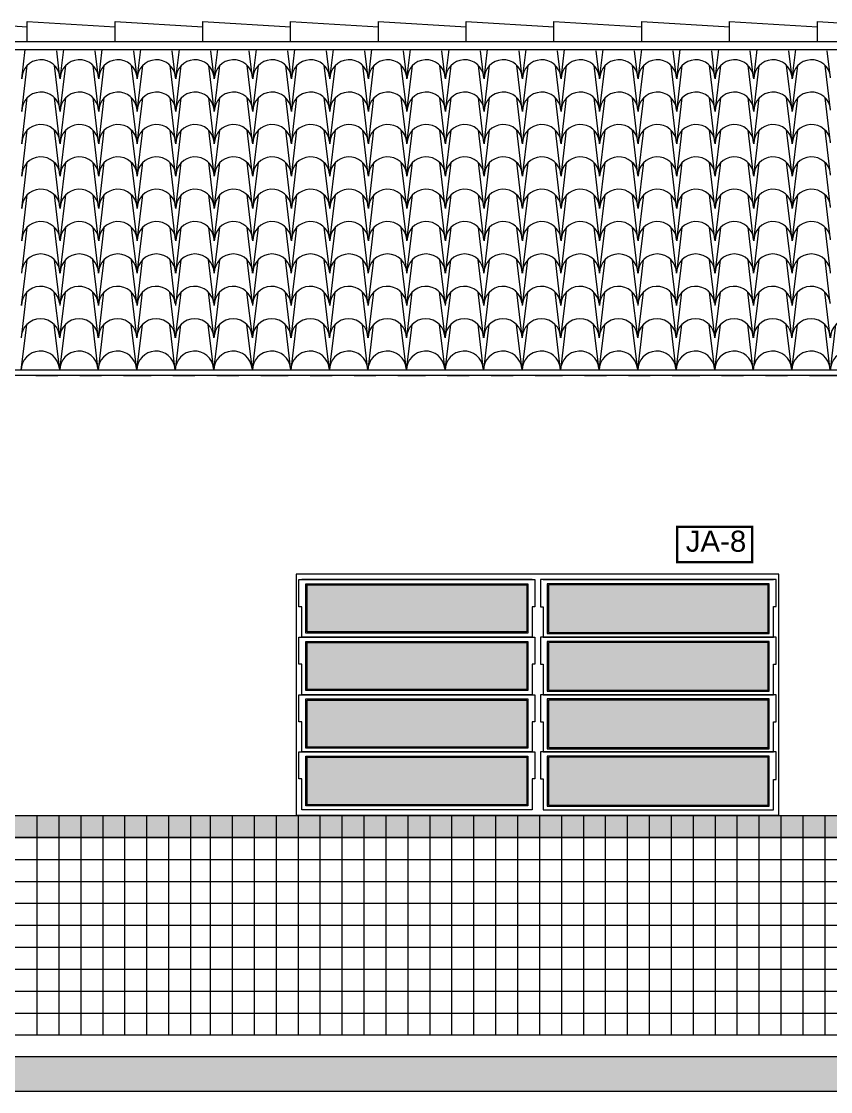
# Model space of a CAD drawing. Extents: x 183 to 373, y 23 to 105.
# Drawn here: x 236.635 to 240.322, y 56.922 to 61.8 of the extents above; entities that cross this region are included whole.
import ezdxf

# ---------------------------------------------------------------- set-up
doc = ezdxf.new("R2010")
doc.units = 0
doc.header["$LTSCALE"] = 0.005
doc.linetypes.add('C5', pattern=[60, 50, -5, 0, -5])
doc.linetypes.add('TRAÇO-2PTOS_P', pattern=[0.625, 0.25, -0.125, 0, -0.125, 0, -0.125])
for name, color, linetype in [('01', 1, 'CONTINUOUS'), ('0_HATCH', 1, 'CONTINUOUS'), ('252', 252, 'CONTINUOUS'), ('A-01', 1, 'CONTINUOUS'), ('A-CHAO_FACHADA', 8, 'CONTINUOUS'), ('A-COTAS', 1, 'CONTINUOUS'), ('A-HACH', 1, 'CONTINUOUS'), ('ARQ-EXO-1_100', 251, 'C5'), ('ARQ-SMB-1_100', 1, 'CONTINUOUS'), ('ARQ-TXT-1_075', 2, 'CONTINUOUS'), ('BL-AR-TELHA 2', 2, 'CONTINUOUS'), ('TELHA', 3, 'CONTINUOUS')]:
    doc.layers.add(name, color=color, linetype=linetype)
doc.styles.add('ESC-50-A20', font='arial.ttf', dxfattribs={"height": 0.1})

msp = doc.modelspace()

# ---------------------------------------------------------------- hatches: boundary and pattern name
at = {"layer": '0_HATCH'}
msp.add_hatch(color=160, dxfattribs=at).paths.add_polyline_path([(265.7723, 58.0804), (208.5873, 58.0804), (208.5873, 58.1804), (265.7723, 58.1804)])
at = {"layer": 'A-COTAS'}
h = msp.add_hatch(color=256, dxfattribs=at)
h.set_gradient(color1=(91, 91, 91), one_color=1, tint=1, name='INVHEMISPHERICAL')
h.paths.add_polyline_path([(237.9367, 59.2318), (237.9367, 59.0173), (238.9379, 59.0173), (238.9379, 59.2318)])
h.paths.add_polyline_path([(237.9367, 58.9693), (237.9367, 58.7548), (238.9379, 58.7548), (238.9379, 58.9693)])
h.paths.add_polyline_path([(237.9367, 58.7068), (237.9367, 58.4923), (238.9379, 58.4923), (238.9379, 58.7068)])
h.paths.add_polyline_path([(237.9367, 58.4468), (237.9367, 58.2298), (238.9379, 58.2298), (238.9379, 58.4468)])
h.paths.add_polyline_path([(240.0379, 59.015), (240.0379, 59.2318), (239.0367, 59.2318), (239.0367, 59.015)])
h.paths.add_polyline_path([(240.0379, 58.7525), (240.0379, 58.9693), (239.0367, 58.9693), (239.0367, 58.7525)])
h.paths.add_polyline_path([(240.0379, 58.49), (240.0379, 58.7068), (239.0367, 58.7068), (239.0367, 58.49)])
h.paths.add_polyline_path([(239.0367, 58.4468), (239.0367, 58.2275), (240.0379, 58.2275), (240.0379, 58.4468)])
at = {"layer": 'A-HACH'}
msp.add_hatch(color=254, dxfattribs=at).paths.add_polyline_path([(206.7463, 57.0804), (206.7463, 56.9223), (267.1707, 56.9223), (267.1707, 57.0804)])

# ---------------------------------------------------------------- linework, layer by layer
at = {"layer": '01', "color": 251}
msp.add_line((208.5873, 58.0804, -6.6453), (265.7723, 58.0804, -6.6453), dxfattribs=at)
at = {"layer": '252'}
for p, q in [((236.7073, 57.1804, 9.9679), (236.7073, 58.1804, 9.9679)), ((236.8073, 57.1804, 9.9679), (236.8073, 58.1804, 9.9679)), ((236.9073, 57.1804, 9.9679), (236.9073, 58.1804, 9.9679)), ((237.0073, 57.1804, 9.9679), (237.0073, 58.1804, 9.9679)), ((237.0073, 57.1804, 9.9679), (237.0073, 58.1804, 9.9679)), ((237.1073, 57.1804, 9.9679), (237.1073, 58.1804, 9.9679)), ((237.2073, 57.1804, 9.9679), (237.2073, 58.1804, 9.9679)), ((237.3073, 57.1804, 9.9679), (237.3073, 58.1804, 9.9679)), ((237.3073, 57.1804, 9.9679), (237.3073, 58.1804, 9.9679)), ((237.4073, 57.1804, 9.9679), (237.4073, 58.1804, 9.9679)), ((237.4973, 57.1804, 13.2905), (237.4973, 58.1804, 13.2905)), ((237.5973, 57.1804, 13.2905), (237.5973, 58.1804, 13.2905)), ((237.6973, 57.1804, 13.2905), (237.6973, 58.1804, 13.2905)), ((237.7973, 57.1804, 13.2905), (237.7973, 58.1804, 13.2905)), ((237.8973, 57.1804, 13.2905), (237.8973, 58.1804, 13.2905)), ((237.9973, 57.1804, 13.2905), (237.9973, 58.1804, 13.2905)), ((238.0973, 57.1804, 13.2905), (238.0973, 58.1804, 13.2905)), ((238.1973, 57.1804, 13.2905), (238.1973, 58.1804, 13.2905)), ((238.2973, 57.1804, 13.2905), (238.2973, 58.1804, 13.2905)), ((238.3973, 57.1804, 13.2905), (238.3973, 58.1804, 13.2905)), ((238.4973, 57.1804, 13.2905), (238.4973, 58.1804, 13.2905)), ((238.5973, 57.1804, 13.2905), (238.5973, 58.1804, 13.2905)), ((238.6973, 57.1804, 13.2905), (238.6973, 58.1804, 13.2905)), ((238.7973, 57.1804, 13.2905), (238.7973, 58.1804, 13.2905)), ((238.8973, 57.1804, 13.2905), (238.8973, 58.1804, 13.2905)), ((238.9973, 57.1804, 13.2905), (238.9973, 58.1804, 13.2905)), ((238.9973, 57.1804, 13.2905), (238.9973, 58.1804, 13.2905)), ((239.0973, 57.1804, 13.2905), (239.0973, 58.1804, 13.2905)), ((239.1973, 57.1804, 13.2905), (239.1973, 58.1804, 13.2905)), ((239.2973, 57.1804, 13.2905), (239.2973, 58.1804, 13.2905)), ((239.3973, 57.1804, 13.2905), (239.3973, 58.1804, 13.2905)), ((239.4973, 57.1804, 13.2905), (239.4973, 58.1804, 13.2905)), ((239.5973, 57.1804, 13.2905), (239.5973, 58.1804, 13.2905)), ((239.6973, 57.1804, 13.2905), (239.6973, 58.1804, 13.2905)), ((239.7973, 57.1804, 13.2905), (239.7973, 58.1804, 13.2905)), ((239.8973, 57.1804, 13.2905), (239.8973, 58.1804, 13.2905)), ((239.9973, 57.1804, 13.2905), (239.9973, 58.1804, 13.2905)), ((240.0973, 57.1804, 13.2905), (240.0973, 58.1804, 13.2905)), ((240.0973, 57.1804, 13.2905), (240.0973, 58.1804, 13.2905)), ((240.1973, 57.1804, 13.2905), (240.1973, 58.1804, 13.2905)), ((240.2973, 57.1804, 13.2905), (240.2973, 58.1804, 13.2905)), ((208.5873, 57.9804, 3.3226), (265.7723, 57.9804, -3.3226)), ((208.5873, 57.8804, 3.3226), (265.7723, 57.8804, -3.3226)), ((208.5873, 57.7804, 3.3226), (265.7723, 57.7804, -3.3226)), ((208.5873, 57.6804, 3.3226), (265.7723, 57.6804, -3.3226)), ((208.5873, 57.5804, 3.3226), (265.7723, 57.5804, -3.3226)), ((208.5873, 57.4804, 3.3226), (265.7723, 57.4804, -3.3226)), ((208.5873, 57.3804, 3.3226), (265.7723, 57.3804, -3.3226)), ((208.5873, 57.2804, 3.3226), (265.7723, 57.2804, -3.3226))]:
    msp.add_line(p, q, dxfattribs=at)
at = {"layer": '252', "linetype": 'Continuous', "elevation": 3.3226}
msp.add_lwpolyline([(265.7723, 58.0804), (208.5873, 58.0804), (208.5873, 58.1804), (265.7723, 58.1804)], close=True, dxfattribs=at)
at = {"layer": 'A-01', "color": 3}
for p, q in [((236.2622, 61.7999), (236.6622, 61.7753)), ((236.6622, 61.7999), (237.0622, 61.7753)), ((236.6622, 61.7078), (236.6622, 61.7999)), ((237.0622, 61.7078), (237.0622, 61.7999)), ((237.0622, 61.7999), (237.4622, 61.7753)), ((237.4622, 61.7078), (237.4622, 61.7999)), ((237.4622, 61.7999), (237.8622, 61.7753)), ((237.8622, 61.7078), (237.8622, 61.7999)), ((237.8622, 61.7999), (238.2621, 61.7753)), ((238.2621, 61.7999), (238.6621, 61.7753)), ((238.2621, 61.7078), (238.2621, 61.7999)), ((238.6621, 61.7078), (238.6621, 61.7999)), ((238.6621, 61.7999), (239.0621, 61.7753)), ((239.0621, 61.7078), (239.0621, 61.7999)), ((239.0621, 61.7999), (239.4621, 61.7753)), ((239.4621, 61.7078), (239.4621, 61.7999)), ((239.4621, 61.7999), (239.8621, 61.7753)), ((239.8621, 61.7999), (240.2621, 61.7753)), ((239.8621, 61.7078), (239.8621, 61.7999)), ((240.2621, 61.7078), (240.2621, 61.7999)), ((240.2621, 61.7999), (240.6621, 61.7753)), ((212.5123, 61.7078), (261.8473, 61.7078)), ((212.5123, 61.6717), (261.8473, 61.6717))]:
    msp.add_line(p, q, dxfattribs=at)
at = {"layer": 'A-01', "color": 5}
msp.add_line((207.9873, 57.1804), (266.3723, 57.1804), dxfattribs=at)
at = {"layer": 'A-01', "color": 8}
msp.add_line((267.1707, 56.9223), (206.7463, 56.9223), dxfattribs=at)
at = {"layer": 'A-CHAO_FACHADA', "color": 6}
msp.add_line((267.1707, 57.0804), (206.7463, 57.0804), dxfattribs=at)
at = {"layer": 'A-COTAS'}
for p, q in [((240.0873, 59.2812), (237.8873, 59.2812)), ((237.8873, 59.2812), (237.8873, 58.1812)), ((240.0873, 58.1812), (240.0873, 59.2812)), ((237.9, 59.2558), (238.9746, 59.2558)), ((237.9, 59.1323), (237.9, 59.2558)), ((238.9619, 59.2558), (237.9127, 59.2558)), ((237.9317, 59.2368), (238.9429, 59.2368)), ((237.9317, 59.0123), (237.9317, 59.2368)), ((237.9367, 59.2318), (238.9379, 59.2318)), ((237.9367, 59.0173), (237.9367, 59.2318)), ((238.9379, 59.2318), (238.9379, 59.0173)), ((238.9429, 59.2368), (238.9429, 59.0123)), ((238.9746, 59.2558), (238.9746, 59.1323)), ((240.0746, 59.2558), (239, 59.2558)), ((239, 59.2558), (239, 59.1323)), ((239.0127, 59.2558), (240.0619, 59.2558)), ((240.0429, 59.2368), (239.0317, 59.2368)), ((239.0317, 59.2368), (239.0317, 59.01)), ((240.0379, 59.2318), (239.0367, 59.2318)), ((239.0367, 59.2318), (239.0367, 59.015)), ((240.0379, 59.015), (240.0379, 59.2318)), ((240.0429, 59.01), (240.0429, 59.2368)), ((240.0746, 59.1325), (240.0746, 59.2558)), ((237.9127, 59.1323), (237.9, 59.1323)), ((237.9127, 58.9933), (237.9127, 59.1323)), ((238.9746, 59.1323), (238.9619, 59.1323)), ((238.9619, 59.1323), (238.9619, 58.9933)), ((239, 59.1323), (239.0127, 59.1323)), ((239.0127, 59.1323), (239.0127, 58.9933)), ((240.0619, 58.9933), (240.0619, 59.1325)), ((240.0619, 59.1325), (240.0746, 59.1325)), ((237.9, 58.9933), (238.9746, 58.9933)), ((237.9, 58.8698), (237.9, 58.9933)), ((238.9619, 58.9933), (237.9127, 58.9933)), ((238.9619, 58.9933), (237.9127, 58.9933)), ((238.9429, 59.0123), (237.9317, 59.0123)), ((237.9317, 58.9743), (238.9429, 58.9743)), ((237.9317, 58.7498), (237.9317, 58.9743)), ((238.9379, 59.0173), (237.9367, 59.0173)), ((238.9429, 58.9743), (238.9429, 58.7498)), ((238.9746, 58.9933), (238.9746, 58.8698)), ((240.0746, 58.9933), (239, 58.9933)), ((239, 58.9933), (239, 58.8698)), ((239.0127, 58.9933), (240.0619, 58.9933)), ((239.0127, 58.9933), (240.0619, 58.9933)), ((239.0317, 59.01), (240.0429, 59.01)), ((240.0429, 58.9743), (239.0317, 58.9743)), ((239.0317, 58.9743), (239.0317, 58.7475)), ((239.0367, 59.015), (240.0379, 59.015)), ((240.0429, 58.7475), (240.0429, 58.9743)), ((240.0746, 58.87), (240.0746, 58.9933)), ((237.9367, 58.9693), (238.9379, 58.9693)), ((237.9367, 58.7548), (237.9367, 58.9693)), ((238.9379, 58.9693), (238.9379, 58.7548)), ((240.0379, 58.9693), (239.0367, 58.9693)), ((239.0367, 58.9693), (239.0367, 58.7525)), ((240.0379, 58.7525), (240.0379, 58.9693)), ((237.9127, 58.8698), (237.9, 58.8698)), ((237.9127, 58.7308), (237.9127, 58.8698)), ((238.9746, 58.8698), (238.9619, 58.8698)), ((238.9619, 58.8698), (238.9619, 58.7308)), ((239, 58.8698), (239.0127, 58.8698)), ((239.0127, 58.8698), (239.0127, 58.7308)), ((240.0619, 58.7308), (240.0619, 58.87)), ((240.0619, 58.87), (240.0746, 58.87)), ((237.9, 58.7308), (238.9746, 58.7308)), ((237.9, 58.6073), (237.9, 58.7308)), ((238.9619, 58.7308), (237.9127, 58.7308)), ((238.9619, 58.7308), (237.9127, 58.7308)), ((238.9429, 58.7498), (237.9317, 58.7498)), ((238.9379, 58.7548), (237.9367, 58.7548)), ((238.9746, 58.7308), (238.9746, 58.6073)), ((240.0746, 58.7308), (239, 58.7308)), ((239, 58.7308), (239, 58.6073)), ((239.0127, 58.7308), (240.0619, 58.7308)), ((239.0127, 58.7308), (240.0619, 58.7308)), ((239.0317, 58.7475), (240.0429, 58.7475)), ((239.0367, 58.7525), (240.0379, 58.7525)), ((240.0746, 58.6075), (240.0746, 58.7308)), ((237.9317, 58.7118), (238.9429, 58.7118)), ((237.9317, 58.4873), (237.9317, 58.7118)), ((237.9367, 58.7068), (238.9379, 58.7068)), ((237.9367, 58.4923), (237.9367, 58.7068)), ((238.9379, 58.7068), (238.9379, 58.4923)), ((238.9429, 58.7118), (238.9429, 58.4873)), ((240.0429, 58.7118), (239.0317, 58.7118)), ((239.0317, 58.7118), (239.0317, 58.485)), ((240.0379, 58.7068), (239.0367, 58.7068)), ((239.0367, 58.7068), (239.0367, 58.49)), ((240.0379, 58.49), (240.0379, 58.7068)), ((240.0429, 58.485), (240.0429, 58.7118)), ((237.9127, 58.6073), (237.9, 58.6073)), ((237.9127, 58.4708), (237.9127, 58.6073)), ((238.9746, 58.6073), (238.9619, 58.6073)), ((238.9619, 58.6073), (238.9619, 58.4708)), ((239, 58.6073), (239.0127, 58.6073)), ((239.0127, 58.6073), (239.0127, 58.4708)), ((240.0619, 58.4708), (240.0619, 58.6075)), ((240.0619, 58.6075), (240.0746, 58.6075)), ((238.9429, 58.4873), (237.9317, 58.4873)), ((238.9379, 58.4923), (237.9367, 58.4923)), ((239.0317, 58.485), (240.0429, 58.485)), ((239.0367, 58.49), (240.0379, 58.49)), ((237.9, 58.4708), (238.9746, 58.4708)), ((237.9, 58.3473), (237.9, 58.4708)), ((238.9619, 58.4708), (237.9127, 58.4708)), ((238.9619, 58.4708), (237.9127, 58.4708)), ((237.9317, 58.4518), (238.9429, 58.4518)), ((237.9317, 58.2248), (237.9317, 58.4518)), ((237.9367, 58.4468), (238.9379, 58.4468)), ((237.9367, 58.2298), (237.9367, 58.4468)), ((238.9379, 58.4468), (238.9379, 58.2298)), ((238.9429, 58.4518), (238.9429, 58.2248)), ((238.9746, 58.4708), (238.9746, 58.3473)), ((240.0746, 58.4708), (239, 58.4708)), ((239, 58.4708), (239, 58.3473)), ((239.0127, 58.4708), (240.0619, 58.4708)), ((239.0127, 58.4708), (240.0619, 58.4708)), ((240.0429, 58.4518), (239.0317, 58.4518)), ((239.0317, 58.4518), (239.0317, 58.2225)), ((240.0379, 58.4468), (239.0367, 58.4468)), ((239.0367, 58.4468), (239.0367, 58.2275)), ((240.0379, 58.2275), (240.0379, 58.4468)), ((240.0429, 58.2225), (240.0429, 58.4518)), ((240.0746, 58.345), (240.0746, 58.4708)), ((237.9127, 58.3473), (237.9, 58.3473)), ((237.9127, 58.2058), (237.9127, 58.3473)), ((238.9746, 58.3473), (238.9619, 58.3473)), ((238.9619, 58.3473), (238.9619, 58.2058)), ((239, 58.3473), (239.0127, 58.3473)), ((239.0127, 58.3473), (239.0127, 58.2058)), ((240.0619, 58.2058), (240.0619, 58.345)), ((240.0619, 58.345), (240.0746, 58.345)), ((238.9619, 58.2058), (237.9127, 58.2058)), ((238.9429, 58.2248), (237.9317, 58.2248)), ((238.9379, 58.2298), (237.9367, 58.2298)), ((239.0127, 58.2058), (240.0619, 58.2058)), ((239.0317, 58.2225), (240.0429, 58.2225)), ((239.0367, 58.2275), (240.0379, 58.2275)), ((240.0873, 58.1812), (237.8873, 58.1812))]:
    msp.add_line(p, q, dxfattribs=at)
at = {"layer": 'ARQ-EXO-1_100', "color": 252, "linetype": 'TRAÇO-2PTOS_P', "ltscale": 100}
for p, q in [((205.8509, 60.1854), (267.1957, 60.1854)), ((205.8509, 57.1804), (267.1957, 57.1804))]:
    msp.add_line(p, q, dxfattribs=at)
at = {"layer": 'ARQ-SMB-1_100', "color": 252, "ltscale": 10, "const_width": 0.0107}
msp.add_lwpolyline([(239.6236, 59.3357), (239.9646, 59.3357), (239.9646, 59.4957), (239.6236, 59.4957)], close=True, dxfattribs=at)
at = {"layer": 'BL-AR-TELHA 2'}
for p, q in [((236.6366, 61.5376), (236.6527, 61.6717)), ((236.811, 61.5423), (236.7961, 61.6661)), ((236.8121, 61.5376), (236.8283, 61.6717)), ((236.9866, 61.5423), (236.9717, 61.6661)), ((236.9877, 61.5376), (237.0038, 61.6717)), ((237.1621, 61.5423), (237.1472, 61.6661)), ((237.1633, 61.5376), (237.1794, 61.6717)), ((237.3377, 61.5423), (237.3228, 61.6661)), ((237.3388, 61.5376), (237.355, 61.6717)), ((237.5133, 61.5423), (237.4984, 61.6661)), ((237.5144, 61.5376), (237.5306, 61.6717)), ((237.6888, 61.5423), (237.6739, 61.6661)), ((237.69, 61.5376), (237.7061, 61.6717)), ((237.8644, 61.5423), (237.8495, 61.6661)), ((237.8655, 61.5376), (237.8817, 61.6717)), ((238.04, 61.5423), (238.0251, 61.6661)), ((238.0411, 61.5376), (238.0573, 61.6717)), ((238.2155, 61.5423), (238.2006, 61.6661)), ((238.2167, 61.5376), (238.2328, 61.6717)), ((238.3911, 61.5423), (238.3762, 61.6661)), ((238.3923, 61.5376), (238.4084, 61.6717)), ((238.5667, 61.5423), (238.5518, 61.6661)), ((238.5678, 61.5376), (238.584, 61.6717)), ((238.7423, 61.5423), (238.7274, 61.6661)), ((238.7434, 61.5376), (238.7595, 61.6717)), ((238.9178, 61.5423), (238.9029, 61.6661)), ((238.919, 61.5376), (238.9351, 61.6717)), ((239.0934, 61.5423), (239.0785, 61.6661)), ((239.0945, 61.5376), (239.1107, 61.6717)), ((239.269, 61.5423), (239.2541, 61.6661)), ((239.2701, 61.5376), (239.2863, 61.6717)), ((239.4445, 61.5423), (239.4296, 61.6661)), ((239.4457, 61.5376), (239.4618, 61.6717)), ((239.6201, 61.5423), (239.6052, 61.6661)), ((239.6212, 61.5376), (239.6374, 61.6717)), ((239.7957, 61.5423), (239.7808, 61.6661)), ((239.7968, 61.5376), (239.813, 61.6717)), ((239.9712, 61.5423), (239.9563, 61.6661)), ((239.9724, 61.5376), (239.9885, 61.6717)), ((240.1468, 61.5423), (240.1319, 61.6661)), ((240.148, 61.5376), (240.1641, 61.6717)), ((240.3224, 61.5423), (240.3075, 61.6661)), ((236.6366, 61.39), (236.6617, 61.599)), ((236.811, 61.3948), (236.7864, 61.599)), ((236.8121, 61.39), (236.8373, 61.599)), ((236.9866, 61.3948), (236.962, 61.599)), ((236.9877, 61.39), (237.0128, 61.599)), ((237.1621, 61.3948), (237.1375, 61.599)), ((237.1633, 61.39), (237.1884, 61.599)), ((237.3377, 61.3948), (237.3131, 61.599)), ((237.3388, 61.39), (237.364, 61.599)), ((237.5133, 61.3948), (237.4887, 61.599)), ((237.5144, 61.39), (237.5396, 61.599)), ((237.6888, 61.3948), (237.6643, 61.599)), ((237.69, 61.39), (237.7151, 61.599)), ((237.8644, 61.3948), (237.8398, 61.599)), ((237.8655, 61.39), (237.8907, 61.599)), ((238.04, 61.3948), (238.0154, 61.599)), ((238.0411, 61.39), (238.0663, 61.599)), ((238.2155, 61.3948), (238.191, 61.599)), ((238.2167, 61.39), (238.2418, 61.599)), ((238.3911, 61.3948), (238.3665, 61.599)), ((238.3923, 61.39), (238.4174, 61.599)), ((238.5667, 61.3948), (238.5421, 61.599)), ((238.5678, 61.39), (238.593, 61.599)), ((238.7423, 61.3948), (238.7177, 61.599)), ((238.7434, 61.39), (238.7685, 61.599)), ((238.9178, 61.3948), (238.8932, 61.599)), ((238.919, 61.39), (238.9441, 61.599)), ((239.0934, 61.3948), (239.0688, 61.599)), ((239.0945, 61.39), (239.1197, 61.599)), ((239.269, 61.3948), (239.2444, 61.599)), ((239.2701, 61.39), (239.2953, 61.599)), ((239.4445, 61.3948), (239.42, 61.599)), ((239.4457, 61.39), (239.4708, 61.599)), ((239.6201, 61.3948), (239.5955, 61.599)), ((239.6212, 61.39), (239.6464, 61.599)), ((239.7957, 61.3948), (239.7711, 61.599)), ((239.7968, 61.39), (239.822, 61.599)), ((239.9712, 61.3948), (239.9467, 61.599)), ((239.9724, 61.39), (239.9975, 61.599)), ((240.1468, 61.3948), (240.1222, 61.599)), ((240.148, 61.39), (240.1731, 61.599)), ((240.3224, 61.3948), (240.2978, 61.599)), ((236.6366, 61.2425), (236.6617, 61.4514)), ((236.811, 61.2472), (236.7864, 61.4514)), ((236.8121, 61.2425), (236.8373, 61.4514)), ((236.9866, 61.2472), (236.962, 61.4514)), ((236.9877, 61.2425), (237.0128, 61.4514)), ((237.1621, 61.2472), (237.1375, 61.4514)), ((237.1633, 61.2425), (237.1884, 61.4514)), ((237.3377, 61.2472), (237.3131, 61.4514)), ((237.3388, 61.2425), (237.364, 61.4514)), ((237.5133, 61.2472), (237.4887, 61.4514)), ((237.5144, 61.2425), (237.5396, 61.4514)), ((237.6888, 61.2472), (237.6643, 61.4514)), ((237.69, 61.2425), (237.7151, 61.4514)), ((237.8644, 61.2472), (237.8398, 61.4514)), ((237.8655, 61.2425), (237.8907, 61.4514)), ((238.04, 61.2472), (238.0154, 61.4514)), ((238.0411, 61.2425), (238.0663, 61.4514)), ((238.2155, 61.2472), (238.191, 61.4514)), ((238.2167, 61.2425), (238.2418, 61.4514)), ((238.3911, 61.2472), (238.3665, 61.4514)), ((238.3923, 61.2425), (238.4174, 61.4514)), ((238.5667, 61.2472), (238.5421, 61.4514)), ((238.5678, 61.2425), (238.593, 61.4514)), ((238.7423, 61.2472), (238.7177, 61.4514)), ((238.7434, 61.2425), (238.7685, 61.4514)), ((238.9178, 61.2472), (238.8932, 61.4514)), ((238.919, 61.2425), (238.9441, 61.4514)), ((239.0934, 61.2472), (239.0688, 61.4514)), ((239.0945, 61.2425), (239.1197, 61.4514)), ((239.269, 61.2472), (239.2444, 61.4514)), ((239.2701, 61.2425), (239.2953, 61.4514)), ((239.4445, 61.2472), (239.42, 61.4514)), ((239.4457, 61.2425), (239.4708, 61.4514)), ((239.6201, 61.2472), (239.5955, 61.4514)), ((239.6212, 61.2425), (239.6464, 61.4514)), ((239.7957, 61.2472), (239.7711, 61.4514)), ((239.7968, 61.2425), (239.822, 61.4514)), ((239.9712, 61.2472), (239.9467, 61.4514)), ((239.9724, 61.2425), (239.9975, 61.4514)), ((240.1468, 61.2472), (240.1222, 61.4514)), ((240.148, 61.2425), (240.1731, 61.4514)), ((240.3224, 61.2472), (240.2978, 61.4514)), ((236.6366, 61.0949), (236.6617, 61.3039)), ((236.811, 61.0997), (236.7864, 61.3039)), ((236.8121, 61.0949), (236.8373, 61.3039)), ((236.9866, 61.0997), (236.962, 61.3039)), ((236.9877, 61.0949), (237.0128, 61.3039)), ((237.1621, 61.0997), (237.1375, 61.3039)), ((237.1633, 61.0949), (237.1884, 61.3039)), ((237.3377, 61.0997), (237.3131, 61.3039)), ((237.3388, 61.0949), (237.364, 61.3039)), ((237.5133, 61.0997), (237.4887, 61.3039)), ((237.5144, 61.0949), (237.5396, 61.3039)), ((237.6888, 61.0997), (237.6643, 61.3039)), ((237.69, 61.0949), (237.7151, 61.3039)), ((237.8644, 61.0997), (237.8398, 61.3039)), ((237.8655, 61.0949), (237.8907, 61.3039)), ((238.04, 61.0997), (238.0154, 61.3039)), ((238.0411, 61.0949), (238.0663, 61.3039)), ((238.2155, 61.0997), (238.191, 61.3039)), ((238.2167, 61.0949), (238.2418, 61.3039)), ((238.3911, 61.0997), (238.3665, 61.3039)), ((238.3923, 61.0949), (238.4174, 61.3039)), ((238.5667, 61.0997), (238.5421, 61.3039)), ((238.5678, 61.0949), (238.593, 61.3039)), ((238.7423, 61.0997), (238.7177, 61.3039)), ((238.7434, 61.0949), (238.7685, 61.3039)), ((238.9178, 61.0997), (238.8932, 61.3039)), ((238.919, 61.0949), (238.9441, 61.3039)), ((239.0934, 61.0997), (239.0688, 61.3039)), ((239.0945, 61.0949), (239.1197, 61.3039)), ((239.269, 61.0997), (239.2444, 61.3039)), ((239.2701, 61.0949), (239.2953, 61.3039)), ((239.4445, 61.0997), (239.42, 61.3039)), ((239.4457, 61.0949), (239.4708, 61.3039)), ((239.6201, 61.0997), (239.5955, 61.3039)), ((239.6212, 61.0949), (239.6464, 61.3039)), ((239.7957, 61.0997), (239.7711, 61.3039)), ((239.7968, 61.0949), (239.822, 61.3039)), ((239.9712, 61.0997), (239.9467, 61.3039)), ((239.9724, 61.0949), (239.9975, 61.3039)), ((240.1468, 61.0997), (240.1222, 61.3039)), ((240.148, 61.0949), (240.1731, 61.3039)), ((240.3224, 61.0997), (240.2978, 61.3039)), ((236.6366, 60.9474), (236.6617, 61.1563)), ((236.811, 60.9521), (236.7864, 61.1563)), ((236.8121, 60.9474), (236.8373, 61.1563)), ((236.9866, 60.9521), (236.962, 61.1563)), ((236.9877, 60.9474), (237.0128, 61.1563)), ((237.1621, 60.9521), (237.1375, 61.1563)), ((237.1633, 60.9474), (237.1884, 61.1563)), ((237.3377, 60.9521), (237.3131, 61.1563)), ((237.3388, 60.9474), (237.364, 61.1563)), ((237.5133, 60.9521), (237.4887, 61.1563)), ((237.5144, 60.9474), (237.5396, 61.1563)), ((237.6888, 60.9521), (237.6643, 61.1563)), ((237.69, 60.9474), (237.7151, 61.1563)), ((237.8644, 60.9521), (237.8398, 61.1563)), ((237.8655, 60.9474), (237.8907, 61.1563)), ((238.04, 60.9521), (238.0154, 61.1563)), ((238.0411, 60.9474), (238.0663, 61.1563)), ((238.2155, 60.9521), (238.191, 61.1563)), ((238.2167, 60.9474), (238.2418, 61.1563)), ((238.3911, 60.9521), (238.3665, 61.1563)), ((238.3923, 60.9474), (238.4174, 61.1563)), ((238.5667, 60.9521), (238.5421, 61.1563)), ((238.5678, 60.9474), (238.593, 61.1563)), ((238.7423, 60.9521), (238.7177, 61.1563)), ((238.7434, 60.9474), (238.7685, 61.1563)), ((238.9178, 60.9521), (238.8932, 61.1563)), ((238.919, 60.9474), (238.9441, 61.1563)), ((239.0934, 60.9521), (239.0688, 61.1563)), ((239.0945, 60.9474), (239.1197, 61.1563)), ((239.269, 60.9521), (239.2444, 61.1563)), ((239.2701, 60.9474), (239.2953, 61.1563)), ((239.4445, 60.9521), (239.42, 61.1563)), ((239.4457, 60.9474), (239.4708, 61.1563)), ((239.6201, 60.9521), (239.5955, 61.1563)), ((239.6212, 60.9474), (239.6464, 61.1563)), ((239.7957, 60.9521), (239.7711, 61.1563)), ((239.7968, 60.9474), (239.822, 61.1563)), ((239.9712, 60.9521), (239.9467, 61.1563)), ((239.9724, 60.9474), (239.9975, 61.1563)), ((240.1468, 60.9521), (240.1222, 61.1563)), ((240.148, 60.9474), (240.1731, 61.1563)), ((240.3224, 60.9521), (240.2978, 61.1563)), ((236.6366, 60.7998), (236.6617, 61.0088)), ((236.811, 60.8046), (236.7864, 61.0088)), ((236.8121, 60.7998), (236.8373, 61.0088)), ((236.9866, 60.8046), (236.962, 61.0088)), ((236.9877, 60.7998), (237.0128, 61.0088)), ((237.1621, 60.8046), (237.1375, 61.0088)), ((237.1633, 60.7998), (237.1884, 61.0088)), ((237.3377, 60.8046), (237.3131, 61.0088)), ((237.3388, 60.7998), (237.364, 61.0088)), ((237.5133, 60.8046), (237.4887, 61.0088)), ((237.5144, 60.7998), (237.5396, 61.0088)), ((237.6888, 60.8046), (237.6643, 61.0088)), ((237.69, 60.7998), (237.7151, 61.0088)), ((237.8644, 60.8046), (237.8398, 61.0088)), ((237.8655, 60.7998), (237.8907, 61.0088)), ((238.04, 60.8046), (238.0154, 61.0088)), ((238.0411, 60.7998), (238.0663, 61.0088)), ((238.2155, 60.8046), (238.191, 61.0088)), ((238.2167, 60.7998), (238.2418, 61.0088)), ((238.3911, 60.8046), (238.3665, 61.0088)), ((238.3923, 60.7998), (238.4174, 61.0088)), ((238.5667, 60.8046), (238.5421, 61.0088)), ((238.5678, 60.7998), (238.593, 61.0088)), ((238.7423, 60.8046), (238.7177, 61.0088)), ((238.7434, 60.7998), (238.7685, 61.0088)), ((238.9178, 60.8046), (238.8932, 61.0088)), ((238.919, 60.7998), (238.9441, 61.0088)), ((239.0934, 60.8046), (239.0688, 61.0088)), ((239.0945, 60.7998), (239.1197, 61.0088)), ((239.269, 60.8046), (239.2444, 61.0088)), ((239.2701, 60.7998), (239.2953, 61.0088)), ((239.4445, 60.8046), (239.42, 61.0088)), ((239.4457, 60.7998), (239.4708, 61.0088)), ((239.6201, 60.8046), (239.5955, 61.0088)), ((239.6212, 60.7998), (239.6464, 61.0088)), ((239.7957, 60.8046), (239.7711, 61.0088)), ((239.7968, 60.7998), (239.822, 61.0088)), ((239.9712, 60.8046), (239.9467, 61.0088)), ((239.9724, 60.7998), (239.9975, 61.0088)), ((240.1468, 60.8046), (240.1222, 61.0088)), ((240.148, 60.7998), (240.1731, 61.0088)), ((240.3224, 60.8046), (240.2978, 61.0088)), ((236.6366, 60.6523), (236.6617, 60.8612)), ((236.811, 60.657), (236.7864, 60.8612)), ((236.8121, 60.6523), (236.8373, 60.8612)), ((236.9866, 60.657), (236.962, 60.8612)), ((236.9877, 60.6523), (237.0128, 60.8612)), ((237.1621, 60.657), (237.1375, 60.8612)), ((237.1633, 60.6523), (237.1884, 60.8612)), ((237.3377, 60.657), (237.3131, 60.8612)), ((237.3388, 60.6523), (237.364, 60.8612)), ((237.5133, 60.657), (237.4887, 60.8612)), ((237.5144, 60.6523), (237.5396, 60.8612)), ((237.6888, 60.657), (237.6643, 60.8612)), ((237.69, 60.6523), (237.7151, 60.8612)), ((237.8644, 60.657), (237.8398, 60.8612)), ((237.8655, 60.6523), (237.8907, 60.8612)), ((238.04, 60.657), (238.0154, 60.8612)), ((238.0411, 60.6523), (238.0663, 60.8612)), ((238.2155, 60.657), (238.191, 60.8612)), ((238.2167, 60.6523), (238.2418, 60.8612)), ((238.3911, 60.657), (238.3665, 60.8612)), ((238.3923, 60.6523), (238.4174, 60.8612)), ((238.5667, 60.657), (238.5421, 60.8612)), ((238.5678, 60.6523), (238.593, 60.8612)), ((238.7423, 60.657), (238.7177, 60.8612)), ((238.7434, 60.6523), (238.7685, 60.8612)), ((238.9178, 60.657), (238.8932, 60.8612)), ((238.919, 60.6523), (238.9441, 60.8612)), ((239.0934, 60.657), (239.0688, 60.8612)), ((239.0945, 60.6523), (239.1197, 60.8612)), ((239.269, 60.657), (239.2444, 60.8612)), ((239.2701, 60.6523), (239.2953, 60.8612)), ((239.4445, 60.657), (239.42, 60.8612)), ((239.4457, 60.6523), (239.4708, 60.8612)), ((239.6201, 60.657), (239.5955, 60.8612)), ((239.6212, 60.6523), (239.6464, 60.8612)), ((239.7957, 60.657), (239.7711, 60.8612)), ((239.7968, 60.6523), (239.822, 60.8612)), ((239.9712, 60.657), (239.9467, 60.8612)), ((239.9724, 60.6523), (239.9975, 60.8612)), ((240.1468, 60.657), (240.1222, 60.8612)), ((240.148, 60.6523), (240.1731, 60.8612)), ((240.3224, 60.657), (240.2978, 60.8612)), ((236.636, 60.5047), (236.6611, 60.7137)), ((236.8098, 60.5142), (236.7858, 60.7137)), ((236.8116, 60.5047), (236.8367, 60.7137)), ((236.9854, 60.5142), (236.9614, 60.7137)), ((236.9871, 60.5047), (237.0123, 60.7137)), ((237.161, 60.5142), (237.137, 60.7137)), ((237.1627, 60.5047), (237.1878, 60.7137)), ((237.3366, 60.5142), (237.3125, 60.7137)), ((237.3383, 60.5047), (237.3634, 60.7137)), ((237.5121, 60.5142), (237.4881, 60.7137)), ((237.5138, 60.5047), (237.539, 60.7137)), ((237.6877, 60.5142), (237.6637, 60.7137)), ((237.6894, 60.5047), (237.7146, 60.7137)), ((237.8633, 60.5142), (237.8393, 60.7137)), ((237.865, 60.5047), (237.8901, 60.7137)), ((238.0388, 60.5142), (238.0148, 60.7137)), ((238.0405, 60.5047), (238.0657, 60.7137)), ((238.2144, 60.5142), (238.1904, 60.7137)), ((238.2161, 60.5047), (238.2413, 60.7137)), ((238.39, 60.5142), (238.366, 60.7137)), ((238.3917, 60.5047), (238.4168, 60.7137)), ((238.5655, 60.5142), (238.5415, 60.7137)), ((238.5673, 60.5047), (238.5924, 60.7137)), ((238.7411, 60.5142), (238.7171, 60.7137)), ((238.7428, 60.5047), (238.768, 60.7137)), ((238.9167, 60.5142), (238.8927, 60.7137)), ((238.9184, 60.5047), (238.9435, 60.7137)), ((239.0923, 60.5142), (239.0682, 60.7137)), ((239.094, 60.5047), (239.1191, 60.7137)), ((239.2678, 60.5142), (239.2438, 60.7137)), ((239.2695, 60.5047), (239.2947, 60.7137)), ((239.4434, 60.5142), (239.4194, 60.7137)), ((239.4451, 60.5047), (239.4703, 60.7137)), ((239.619, 60.5142), (239.595, 60.7137)), ((239.6207, 60.5047), (239.6458, 60.7137)), ((239.7945, 60.5142), (239.7705, 60.7137)), ((239.7962, 60.5047), (239.8214, 60.7137)), ((239.9701, 60.5142), (239.9461, 60.7137)), ((239.9718, 60.5047), (239.997, 60.7137)), ((240.1457, 60.5142), (240.1217, 60.7137)), ((240.1474, 60.5047), (240.1725, 60.7137)), ((240.3212, 60.5142), (240.2972, 60.7137)), ((236.6354, 60.3572), (236.6606, 60.5661)), ((236.8098, 60.3619), (236.7853, 60.5661)), ((236.811, 60.3572), (236.8361, 60.5661)), ((236.9854, 60.3619), (236.9608, 60.5661)), ((236.9866, 60.3572), (237.0117, 60.5661)), ((237.161, 60.3619), (237.1364, 60.5661)), ((237.1621, 60.3572), (237.1873, 60.5661)), ((237.3366, 60.3619), (237.312, 60.5661)), ((237.3377, 60.3572), (237.3628, 60.5661)), ((237.5121, 60.3619), (237.4875, 60.5661)), ((237.5133, 60.3572), (237.5384, 60.5661)), ((237.6877, 60.3619), (237.6631, 60.5661)), ((237.6888, 60.3572), (237.714, 60.5661)), ((237.8633, 60.3619), (237.8387, 60.5661)), ((237.8644, 60.3572), (237.8896, 60.5661)), ((238.0388, 60.3619), (238.0143, 60.5661)), ((238.04, 60.3572), (238.0651, 60.5661)), ((238.2144, 60.3619), (238.1898, 60.5661)), ((238.2155, 60.3572), (238.2407, 60.5661)), ((238.39, 60.3619), (238.3654, 60.5661)), ((238.3911, 60.3572), (238.4163, 60.5661)), ((238.5655, 60.3619), (238.541, 60.5661)), ((238.5667, 60.3572), (238.5918, 60.5661)), ((238.7411, 60.3619), (238.7165, 60.5661)), ((238.7423, 60.3572), (238.7674, 60.5661)), ((238.9167, 60.3619), (238.8921, 60.5661)), ((238.9178, 60.3572), (238.943, 60.5661)), ((239.0923, 60.3619), (239.0677, 60.5661)), ((239.0934, 60.3572), (239.1185, 60.5661)), ((239.2678, 60.3619), (239.2432, 60.5661)), ((239.269, 60.3572), (239.2941, 60.5661)), ((239.4434, 60.3619), (239.4188, 60.5661)), ((239.4445, 60.3572), (239.4697, 60.5661)), ((239.619, 60.3619), (239.5944, 60.5661)), ((239.6201, 60.3572), (239.6453, 60.5661)), ((239.7945, 60.3619), (239.77, 60.5661)), ((239.7957, 60.3572), (239.8208, 60.5661)), ((239.9701, 60.3619), (239.9455, 60.5661)), ((239.9712, 60.3572), (239.9964, 60.5661)), ((240.1457, 60.3619), (240.1211, 60.5661)), ((240.1468, 60.3572), (240.172, 60.5661)), ((240.3212, 60.3619), (240.2967, 60.5661)), ((236.6348, 60.2096), (236.66, 60.4186)), ((236.8098, 60.2096), (236.7847, 60.4186)), ((236.8104, 60.2096), (236.8356, 60.4186)), ((236.9854, 60.2096), (236.9603, 60.4186)), ((236.986, 60.2096), (237.0111, 60.4186)), ((237.161, 60.2096), (237.1358, 60.4186)), ((237.1616, 60.2096), (237.1867, 60.4186)), ((237.3366, 60.2096), (237.3114, 60.4186)), ((237.3371, 60.2096), (237.3623, 60.4186)), ((237.5121, 60.2096), (237.487, 60.4186)), ((237.5127, 60.2096), (237.5378, 60.4186)), ((237.6877, 60.2096), (237.6625, 60.4186)), ((237.6883, 60.2096), (237.7134, 60.4186)), ((237.8633, 60.2096), (237.8381, 60.4186)), ((237.8638, 60.2096), (237.889, 60.4186)), ((238.0388, 60.2096), (238.0137, 60.4186)), ((238.0394, 60.2096), (238.0646, 60.4186)), ((238.2144, 60.2096), (238.1893, 60.4186)), ((238.215, 60.2096), (238.2401, 60.4186)), ((238.39, 60.2096), (238.3648, 60.4186)), ((238.3905, 60.2096), (238.4157, 60.4186)), ((238.5655, 60.2096), (238.5404, 60.4186)), ((238.5661, 60.2096), (238.5913, 60.4186)), ((238.7411, 60.2096), (238.716, 60.4186)), ((238.7417, 60.2096), (238.7668, 60.4186)), ((238.9167, 60.2096), (238.8915, 60.4186)), ((238.9173, 60.2096), (238.9424, 60.4186)), ((239.0923, 60.2096), (239.0671, 60.4186)), ((239.0928, 60.2096), (239.118, 60.4186)), ((239.2678, 60.2096), (239.2427, 60.4186)), ((239.2684, 60.2096), (239.2935, 60.4186)), ((239.4434, 60.2096), (239.4182, 60.4186)), ((239.444, 60.2096), (239.4691, 60.4186)), ((239.619, 60.2096), (239.5938, 60.4186)), ((239.6195, 60.2096), (239.6447, 60.4186)), ((239.7945, 60.2096), (239.7694, 60.4186)), ((239.7951, 60.2096), (239.8203, 60.4186)), ((239.9701, 60.2096), (239.945, 60.4186)), ((239.9707, 60.2096), (239.9958, 60.4186)), ((240.1457, 60.2096), (240.1205, 60.4186)), ((240.1462, 60.2096), (240.1714, 60.4186)), ((240.3212, 60.2096), (240.2961, 60.4186)), ((240.3218, 60.2096), (240.347, 60.4186))]:
    msp.add_line(p, q, dxfattribs=at)
for centre, start in [((236.7241, 61.5376), 6.5419), ((236.8996, 61.5376), 6.5419), ((237.0752, 61.5376), 6.5419), ((237.2508, 61.5376), 6.5419), ((237.4263, 61.5376), 6.5419), ((237.6019, 61.5376), 6.5419), ((237.7775, 61.5376), 6.5419), ((237.953, 61.5376), 6.5419), ((238.1286, 61.5376), 6.5419), ((238.3042, 61.5376), 6.5419), ((238.4798, 61.5376), 6.5419), ((238.6553, 61.5376), 6.5419), ((238.8309, 61.5376), 6.5419), ((239.0065, 61.5376), 6.5419), ((239.182, 61.5376), 6.5419), ((239.3576, 61.5376), 6.5419), ((239.5332, 61.5376), 6.5419), ((239.7087, 61.5376), 6.5419), ((239.8843, 61.5376), 6.5419), ((240.0599, 61.5376), 6.5419), ((240.2355, 61.5376), 6.5419), ((236.7241, 61.39), 6.5419), ((236.8996, 61.39), 6.5419), ((237.0752, 61.39), 6.5419), ((237.2508, 61.39), 6.5419), ((237.4263, 61.39), 6.5419), ((237.6019, 61.39), 6.5419), ((237.7775, 61.39), 6.5419), ((237.953, 61.39), 6.5419), ((238.1286, 61.39), 6.5419), ((238.3042, 61.39), 6.5419), ((238.4798, 61.39), 6.5419), ((238.6553, 61.39), 6.5419), ((238.8309, 61.39), 6.5419), ((239.0065, 61.39), 6.5419), ((239.182, 61.39), 6.5419), ((239.3576, 61.39), 6.5419), ((239.5332, 61.39), 6.5419), ((239.7087, 61.39), 6.5419), ((239.8843, 61.39), 6.5419), ((240.0599, 61.39), 6.5419), ((240.2355, 61.39), 6.5419), ((236.7241, 61.2425), 6.5419), ((236.8996, 61.2425), 6.5419), ((237.0752, 61.2425), 6.5419), ((237.2508, 61.2425), 6.5419), ((237.4263, 61.2425), 6.5419), ((237.6019, 61.2425), 6.5419), ((237.7775, 61.2425), 6.5419), ((237.953, 61.2425), 6.5419), ((238.1286, 61.2425), 6.5419), ((238.3042, 61.2425), 6.5419), ((238.4798, 61.2425), 6.5419), ((238.6553, 61.2425), 6.5419), ((238.8309, 61.2425), 6.5419), ((239.0065, 61.2425), 6.5419), ((239.182, 61.2425), 6.5419), ((239.3576, 61.2425), 6.5419), ((239.5332, 61.2425), 6.5419), ((239.7087, 61.2425), 6.5419), ((239.8843, 61.2425), 6.5419), ((240.0599, 61.2425), 6.5419), ((240.2355, 61.2425), 6.5419), ((236.7241, 61.0949), 6.5419), ((236.8996, 61.0949), 6.5419), ((237.0752, 61.0949), 6.5419), ((237.2508, 61.0949), 6.5419), ((237.4263, 61.0949), 6.5419), ((237.6019, 61.0949), 6.5419), ((237.7775, 61.0949), 6.5419), ((237.953, 61.0949), 6.5419), ((238.1286, 61.0949), 6.5419), ((238.3042, 61.0949), 6.5419), ((238.4798, 61.0949), 6.5419), ((238.6553, 61.0949), 6.5419), ((238.8309, 61.0949), 6.5419), ((239.0065, 61.0949), 6.5419), ((239.182, 61.0949), 6.5419), ((239.3576, 61.0949), 6.5419), ((239.5332, 61.0949), 6.5419), ((239.7087, 61.0949), 6.5419), ((239.8843, 61.0949), 6.5419), ((240.0599, 61.0949), 6.5419), ((240.2355, 61.0949), 6.5419), ((236.7241, 60.9474), 6.5419), ((236.8996, 60.9474), 6.5419), ((237.0752, 60.9474), 6.5419), ((237.2508, 60.9474), 6.5419), ((237.4263, 60.9474), 6.5419), ((237.6019, 60.9474), 6.5419), ((237.7775, 60.9474), 6.5419), ((237.953, 60.9474), 6.5419), ((238.1286, 60.9474), 6.5419), ((238.3042, 60.9474), 6.5419), ((238.4798, 60.9474), 6.5419), ((238.6553, 60.9474), 6.5419), ((238.8309, 60.9474), 6.5419), ((239.0065, 60.9474), 6.5419), ((239.182, 60.9474), 6.5419), ((239.3576, 60.9474), 6.5419), ((239.5332, 60.9474), 6.5419), ((239.7087, 60.9474), 6.5419), ((239.8843, 60.9474), 6.5419), ((240.0599, 60.9474), 6.5419), ((240.2355, 60.9474), 6.5419), ((236.7241, 60.7998), 6.5419), ((236.8996, 60.7998), 6.5419), ((237.0752, 60.7998), 6.5419), ((237.2508, 60.7998), 6.5419), ((237.4263, 60.7998), 6.5419), ((237.6019, 60.7998), 6.5419), ((237.7775, 60.7998), 6.5419), ((237.953, 60.7998), 6.5419), ((238.1286, 60.7998), 6.5419), ((238.3042, 60.7998), 6.5419), ((238.4798, 60.7998), 6.5419), ((238.6553, 60.7998), 6.5419), ((238.8309, 60.7998), 6.5419), ((239.0065, 60.7998), 6.5419), ((239.182, 60.7998), 6.5419), ((239.3576, 60.7998), 6.5419), ((239.5332, 60.7998), 6.5419), ((239.7087, 60.7998), 6.5419), ((239.8843, 60.7998), 6.5419), ((240.0599, 60.7998), 6.5419), ((240.2355, 60.7998), 6.5419), ((236.7235, 60.6523), 0), ((236.8991, 60.6523), 0), ((237.0746, 60.6523), 0), ((237.2502, 60.6523), 0), ((237.4258, 60.6523), 0), ((237.6013, 60.6523), 0), ((237.7769, 60.6523), 0), ((237.9525, 60.6523), 0), ((238.128, 60.6523), 0), ((238.3036, 60.6523), 0), ((238.4792, 60.6523), 0), ((238.6548, 60.6523), 0), ((238.8303, 60.6523), 0), ((239.0059, 60.6523), 0), ((239.1815, 60.6523), 0), ((239.357, 60.6523), 0), ((239.5326, 60.6523), 0), ((239.7082, 60.6523), 0), ((239.8837, 60.6523), 0), ((240.0593, 60.6523), 0), ((240.2349, 60.6523), 0), ((236.7229, 60.5047), 6.5419), ((236.8985, 60.5047), 6.5419), ((237.0741, 60.5047), 6.5419), ((237.2496, 60.5047), 6.5419), ((237.4252, 60.5047), 6.5419), ((237.6008, 60.5047), 6.5419), ((237.7763, 60.5047), 6.5419), ((237.9519, 60.5047), 6.5419), ((238.1275, 60.5047), 6.5419), ((238.303, 60.5047), 6.5419), ((238.4786, 60.5047), 6.5419), ((238.6542, 60.5047), 6.5419), ((238.8298, 60.5047), 6.5419), ((239.0053, 60.5047), 6.5419), ((239.1809, 60.5047), 6.5419), ((239.3565, 60.5047), 6.5419), ((239.532, 60.5047), 6.5419), ((239.7076, 60.5047), 6.5419), ((239.8832, 60.5047), 6.5419), ((240.0587, 60.5047), 6.5419), ((240.2343, 60.5047), 6.5419), ((236.7223, 60.3572), 0), ((236.8979, 60.3572), 0), ((237.0735, 60.3572), 0), ((237.2491, 60.3572), 0), ((237.4246, 60.3572), 0), ((237.6002, 60.3572), 0), ((237.7758, 60.3572), 0), ((237.9513, 60.3572), 0), ((238.1269, 60.3572), 0), ((238.3025, 60.3572), 0), ((238.478, 60.3572), 0), ((238.6536, 60.3572), 0), ((238.8292, 60.3572), 0), ((239.0048, 60.3572), 0), ((239.1803, 60.3572), 0), ((239.3559, 60.3572), 0), ((239.5315, 60.3572), 0), ((239.707, 60.3572), 0), ((239.8826, 60.3572), 0), ((240.0582, 60.3572), 0), ((240.2337, 60.3572), 0), ((240.4093, 60.3572), 0), ((236.7218, 60.2096), 6.5419), ((236.8973, 60.2096), 6.5419), ((237.0729, 60.2096), 6.5419), ((237.2485, 60.2096), 6.5419), ((237.4241, 60.2096), 6.5419), ((237.5996, 60.2096), 6.5419), ((237.7752, 60.2096), 6.5419), ((237.9508, 60.2096), 6.5419), ((238.1263, 60.2096), 6.5419), ((238.3019, 60.2096), 6.5419), ((238.4775, 60.2096), 6.5419), ((238.653, 60.2096), 6.5419), ((238.8286, 60.2096), 6.5419), ((239.0042, 60.2096), 6.5419), ((239.1798, 60.2096), 6.5419), ((239.3553, 60.2096), 6.5419), ((239.5309, 60.2096), 6.5419), ((239.7065, 60.2096), 6.5419), ((239.882, 60.2096), 6.5419), ((240.0576, 60.2096), 6.5419), ((240.2332, 60.2096), 6.5419), ((240.4087, 60.2096), 6.5419)]:
    msp.add_arc(centre, 0.0875, start, 180, dxfattribs=at)
at = {"layer": 'TELHA'}
for p, q in [((266.785, 60.2096), (207.5745, 60.2096)), ((266.7776, 60.1854), (207.5981, 60.1854))]:
    msp.add_line(p, q, dxfattribs=at)

# ---------------------------------------------------------------- texts
at = {"layer": 'ARQ-TXT-1_075', "style": 'ESC-50-A20'}
msp.add_attdef('JA-8', (239.6624, 59.3828), '', height=0.096, dxfattribs=at)

doc.saveas('drawing.dxf')
